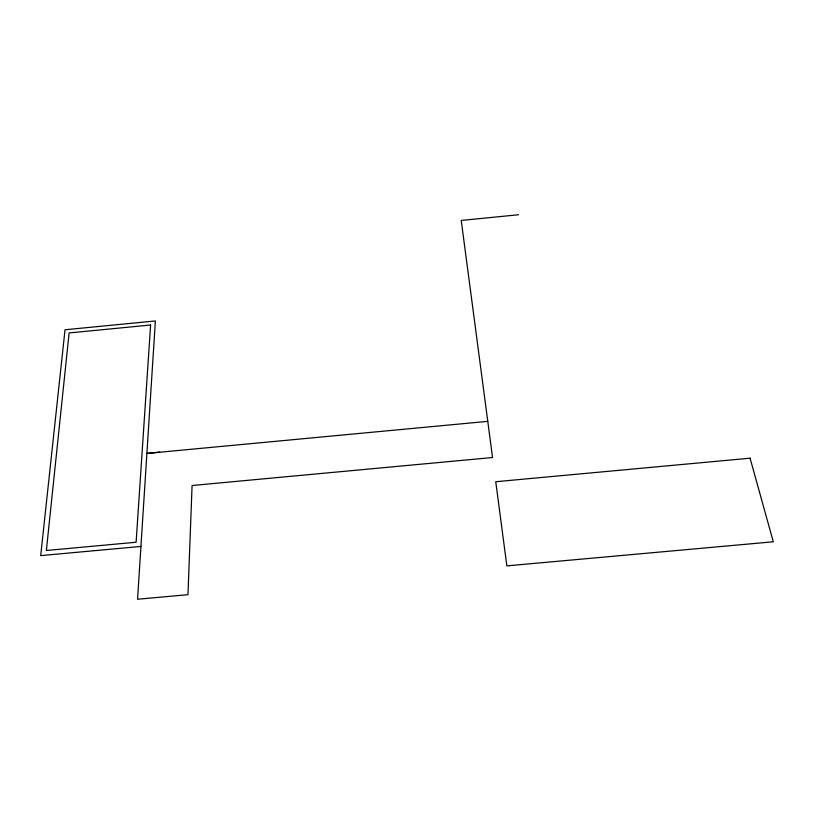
<?xml version="1.0" encoding="UTF-8"?>
<svg xmlns="http://www.w3.org/2000/svg" width="814" height="814" viewBox="0 0 814 814"><rect width="100%" height="100%" fill="white"/><g stroke="black" fill="none" stroke-linecap="round" stroke-linejoin="round"><path stroke-width="1.22" d="M159.636 452.146L146.896 453.429L487.769 421.357M518.549 214.754L461.233 220.441L492.551 457.519L192.084 485.51L187.973 594.688L137.556 599.246L155.382 320.96L65.028 329.762L40.7 555.626L140.944 546.428M150.61 325.01L136.101 542.246L46.367 550.488L69.119 332.946L150.61 325.01M750.06 458.19L495.746 481.725L506.857 565.872L773.3 541.788L750.06 458.19"/></g></svg>
